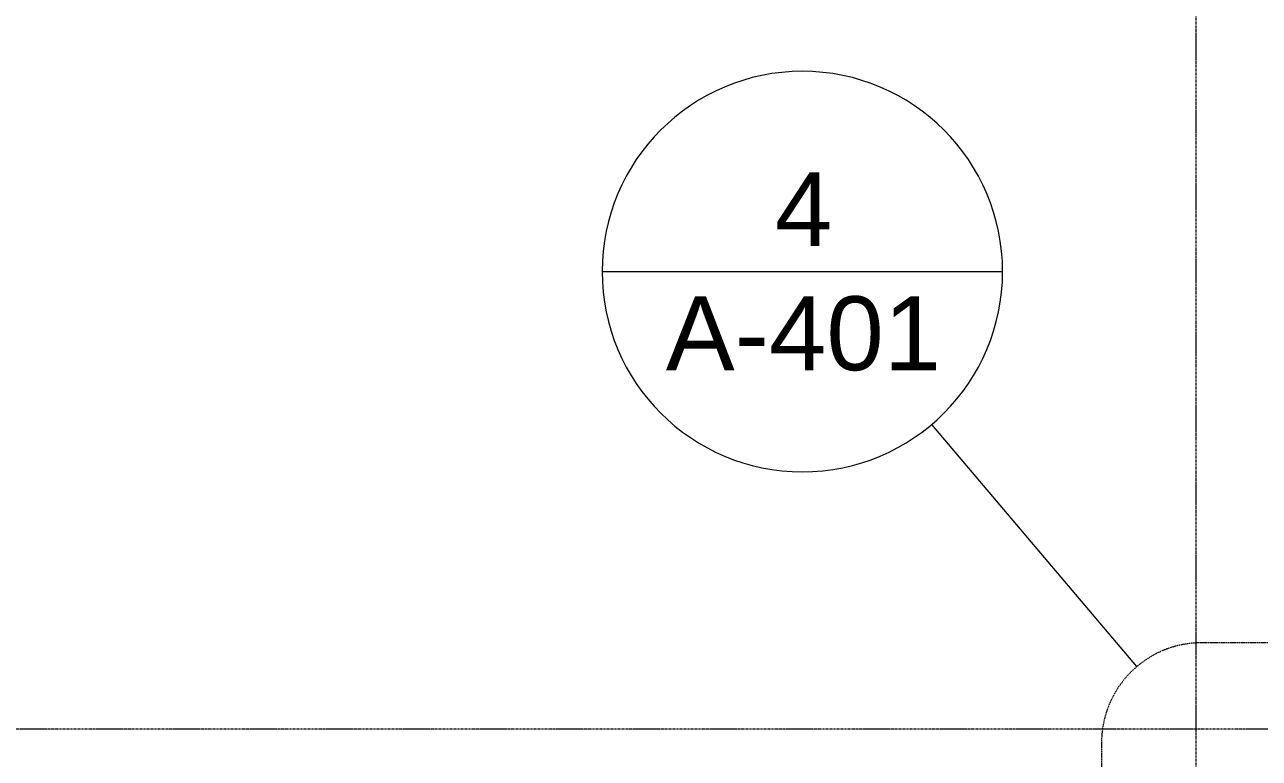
# Model space of a CAD drawing. Header units: inches. Extents: x -27425 to 3657, y -265 to 853.
# Drawn here: x -3787.2 to -3491.3, y 244.9 to 420.8 of the extents above; entities that cross this region are included whole.
import ezdxf

# ---------------------------------------------------------------- set-up
doc = ezdxf.new("R2010")
doc.units = ezdxf.units.IN
doc.header["$MEASUREMENT"] = 0
doc.linetypes.add('Dash Dot 3_16_', pattern=[0.3125, 0.1875, -0.0625, 0, -0.0625])
doc.linetypes.add('Grid Line 1_2_', pattern=[0.875, 0.5, -0.125, 0.125, -0.125])
for name, color, linetype, lineweight in [('A-ANNO-SYMB', 150, 'Continuous', 9), ('A-FLOR-LEVL', 51, 'Continuous', 9), ('S-GRID', 1, 'Continuous', 9)]:
    doc.layers.add(name, color=color, linetype=linetype, lineweight=lineweight)
doc.styles.add('Arial_2', font='arial.ttf', dxfattribs={"height": 17.703593})

# ---------------------------------------------------------------- blocks, each defined once
blk = doc.blocks.new('Section - Callout Head-19020-Section 8')
at = {"layer": 'A-ANNO-SYMB'}
blk.add_line((-22215.04, 361.61), (-22119.04, 361.61), dxfattribs=at)
for start, end in [(0, 180), (180, 360)]:
    blk.add_arc((-22167.04, 361.61), 48, start, end, dxfattribs=at)

msp = doc.modelspace()

# ---------------------------------------------------------------- linework, layer by layer
at = {"layer": 'A-ANNO-SYMB'}
msp.add_line((-3520.59, 266.94), (-3569.75, 324.99), dxfattribs=at)
at = {"layer": 'A-ANNO-SYMB', "linetype": 'Dash Dot 3_16_'}
for p, q in [((-3384.37, 272.63), (-3505.08, 272.63)), ((-3529.08, 248.63), (-3529.08, -13.51))]:
    msp.add_line(p, q, dxfattribs=at)
msp.add_arc((-3505.08, 248.63), 24, 90, 180, dxfattribs=at)
at = {"layer": 'A-FLOR-LEVL', "linetype": 'Grid Line 1_2_'}
msp.add_line((-7991.07, 252), (-3180.7, 252), dxfattribs=at)
at = {"layer": 'S-GRID', "linetype": 'Grid Line 1_2_'}
msp.add_line((-3506.38, -132), (-3506.38, 573.76), dxfattribs=at)

# ---------------------------------------------------------------- block references
at = {"layer": 'A-ANNO-SYMB'}
msp.add_blockref('Section - Callout Head-19020-Section 8', (18566.26, 0), dxfattribs=at)

# ---------------------------------------------------------------- texts
at = {"layer": 'A-ANNO-SYMB', "attachment_point": 2, "line_spacing_factor": 0.938532, "style": 'Arial_2'}
for s, insert, char_height, width in [('4', (-3600.5, 385.43), 17.7, 16.416), ('A-401', (-3600.5, 355.67), 17.704, 78.624)]:
    msp.add_mtext(s, dxfattribs=dict(at, insert=insert, char_height=char_height, width=width))

doc.saveas('drawing.dxf')
